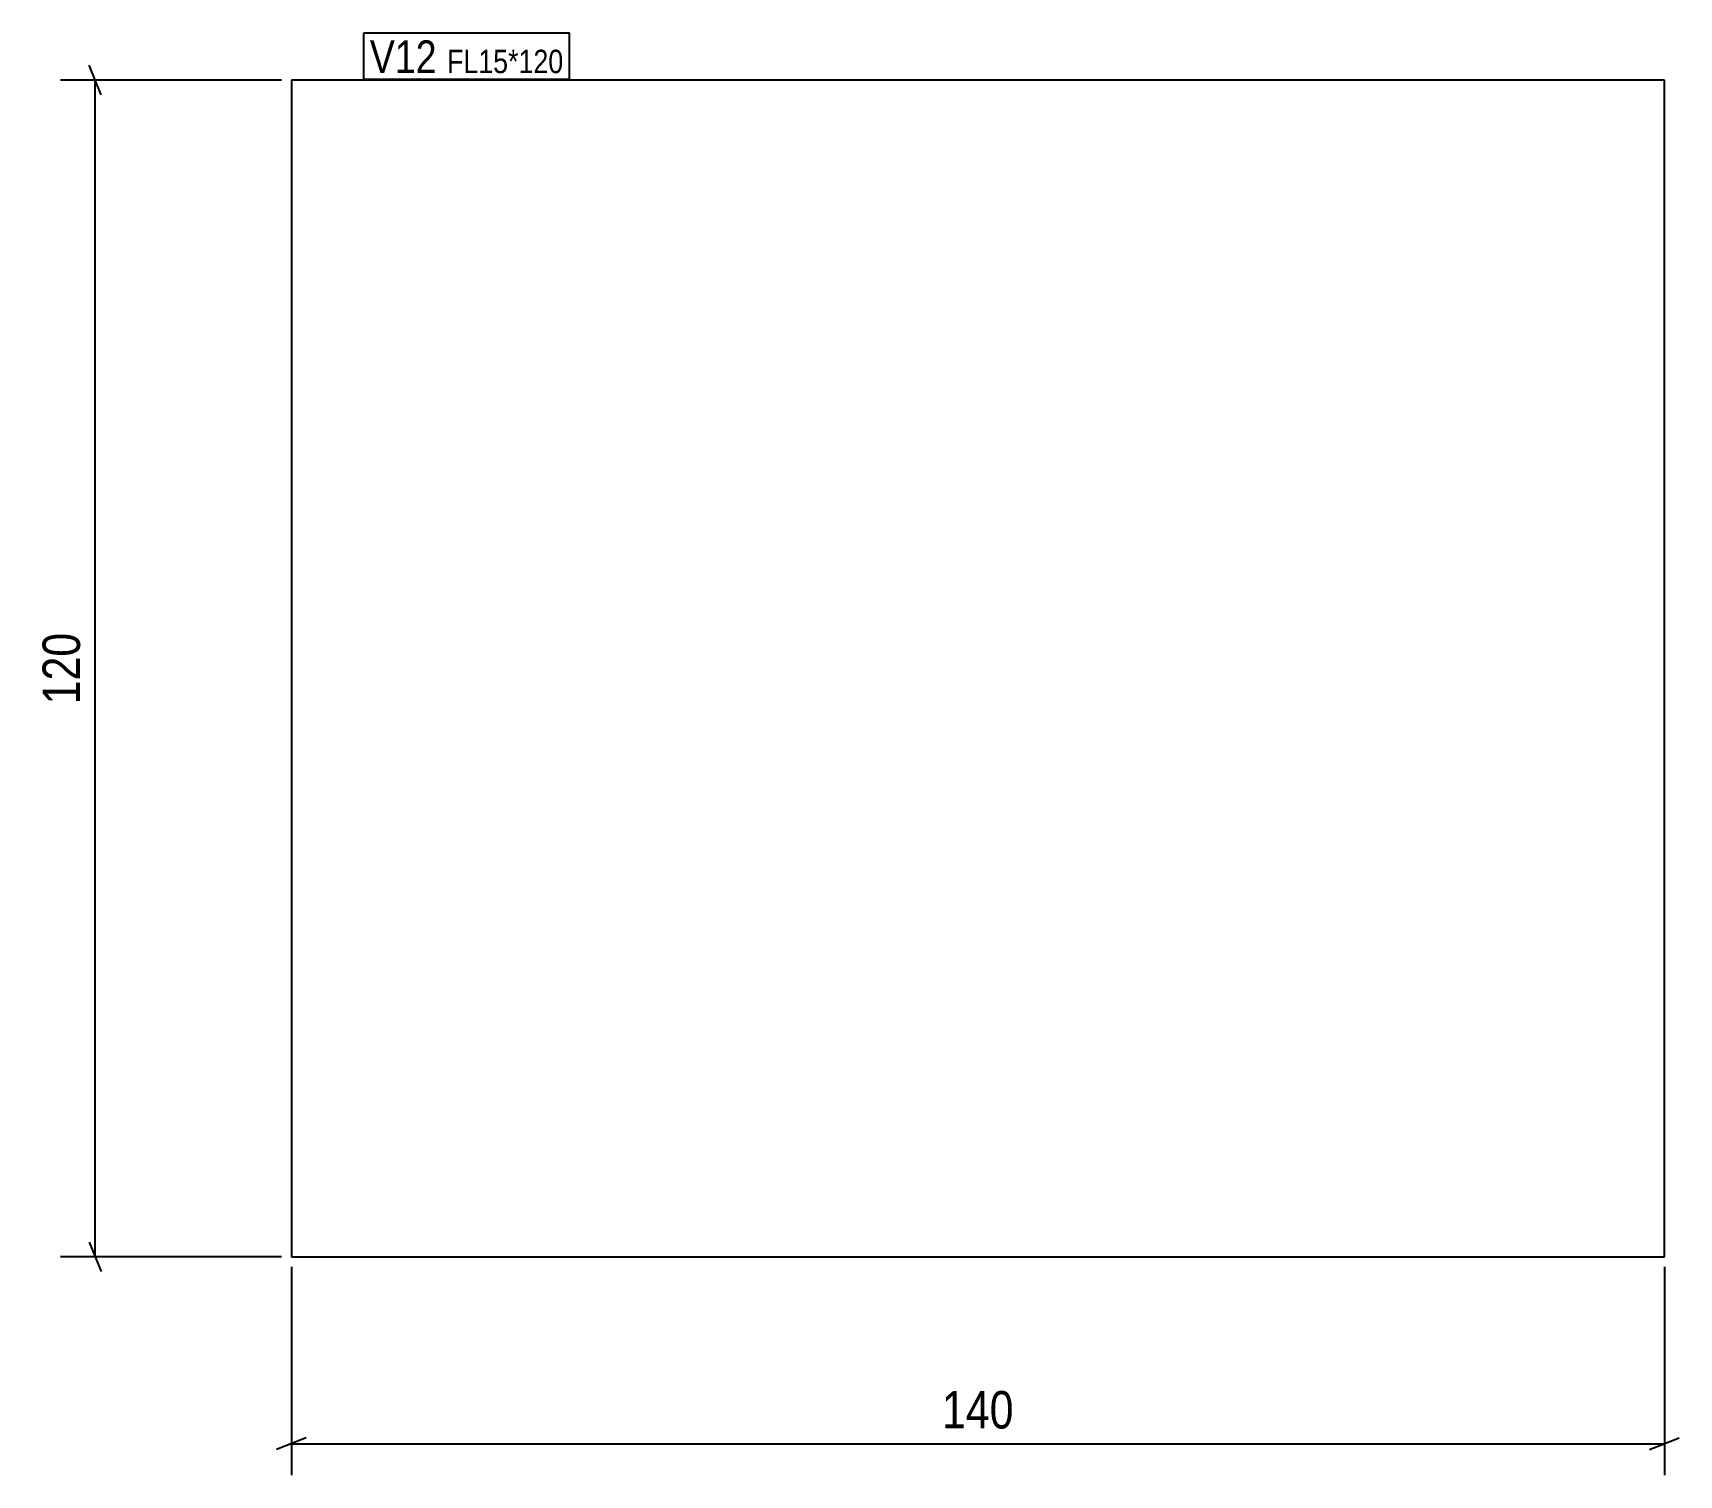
# Model space of a CAD drawing. Header units: millimetres. Extents: x 2 to 170, y 3 to 150.
import ezdxf

# ---------------------------------------------------------------- set-up
doc = ezdxf.new("R2010")
doc.units = ezdxf.units.MM
for name, color, linetype in [('MÅLSÆTNING', 7, 'Continuous'), ('STÅL', 7, 'Continuous'), ('TEKST', 7, 'Continuous')]:
    doc.layers.add(name, color=color, linetype=linetype)
doc.styles.add('Arial Narrow', font='ARIALN.TTF', dxfattribs={"height": 0.2})

msp = doc.modelspace()

# ---------------------------------------------------------------- linework, layer by layer
at = {"layer": 'MÅLSÆTNING', "color": 7, "linetype": 'Continuous'}
for p, q in [((9.15, 143.74), (7.95, 146.74)), ((27.55, 145.24), (5, 145.24)), ((8.55, 25.24), (8.55, 145.24)), ((27.55, 25.24), (5, 25.24)), ((7.95, 26.74), (9.15, 23.74)), ((28.55, 24.24), (28.55, 3)), ((168.55, 24.24), (168.55, 3)), ((30.05, 6.8), (27.05, 5.6)), ((167.05, 5.6), (170.05, 6.8)), ((28.55, 6.2), (168.55, 6.2))]:
    msp.add_line(p, q, dxfattribs=at)
at = {"layer": 'STÅL', "color": 2, "linetype": 'Continuous'}
for p, q in [((168.55, 145.24), (28.55, 145.24)), ((28.55, 145.24), (28.55, 25.24)), ((168.55, 25.24), (168.55, 145.24)), ((28.55, 25.24), (168.55, 25.24))]:
    msp.add_line(p, q, dxfattribs=at)

# ---------------------------------------------------------------- next in the draw order: wipeouts: each hides what was drawn before it
at = {"color": 0}
for points, layer in [([(7.8, 89.7), (2.2, 89.7), (2.2, 80.78), (7.8, 80.78)], 'MÅLSÆTNING'), ([(103.01, 6.95), (103.01, 12.55), (94.09, 12.55), (94.09, 6.95)], 'MÅLSÆTNING'), ([(43.37, 145.94), (43.37, 149.44), (36.55, 149.44), (36.55, 145.94)], 'TEKST'), ([(56.3, 145.94), (56.3, 148.44), (44.42, 148.44), (44.42, 145.94)], 'TEKST')]:
    msp.add_wipeout(points, dxfattribs=at).dxf.layer = layer

# ---------------------------------------------------------------- next in the draw order: texts
at = {"layer": 'MÅLSÆTNING', "color": 3, "style": 'Arial Narrow'}
msp.add_text('120', height=3.818, rotation=90.0002, dxfattribs=at).set_placement((7, 81.58))
msp.add_text('140', height=3.818, dxfattribs=at).set_placement((94.89, 7.75))

# ---------------------------------------------------------------- next in the draw order: wipeouts: each hides what was drawn before it
at = {"color": 0}
for points in [[(43.37, 145.94), (43.37, 149.44), (36.55, 149.44), (36.55, 145.94)], [(56.3, 145.94), (56.3, 148.44), (44.42, 148.44), (44.42, 145.94)]]:
    msp.add_wipeout(points, dxfattribs=at).dxf.layer = 'TEKST'

# ---------------------------------------------------------------- next in the draw order: linework, layer by layer
at = {"layer": 'TEKST', "color": 7, "linetype": 'Continuous'}
for p, q in [((35.95, 150.04), (56.9, 150.04)), ((35.95, 145.34), (35.95, 150.04)), ((56.9, 145.34), (56.9, 150.04)), ((35.95, 145.34), (56.9, 145.34))]:
    msp.add_line(p, q, dxfattribs=at)

# ---------------------------------------------------------------- next in the draw order: texts
at = {"layer": 'TEKST', "color": 3, "style": 'Arial Narrow'}
for s, height, p in [('V12', 3.34, (36.55, 145.94)), ('FL15*120', 2.386, (44.42, 145.94))]:
    msp.add_text(s, height=height, dxfattribs=at).set_placement(p)

doc.saveas('drawing.dxf')
